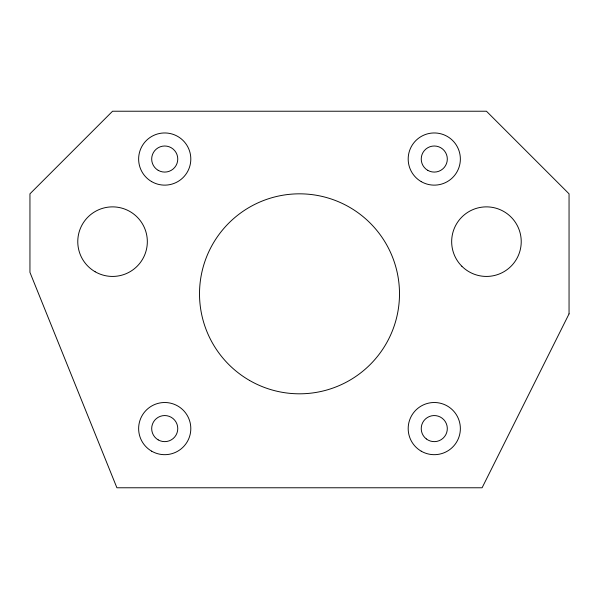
<?xml version="1.0" encoding="UTF-8"?>
<svg xmlns="http://www.w3.org/2000/svg" width="599" height="599" viewBox="0 0 599 599"><rect width="100%" height="100%" fill="white"/><g stroke="black" fill="none" stroke-linecap="round" stroke-linejoin="round"><path stroke-width="0.9" d="M569.05 313.876L482.098 487.773L116.902 487.773L29.95 272.373L29.95 193.829L112.552 111.227L486.448 111.227L569.05 193.829L569.05 313.876M427.753 170.341A13.043 13.043 0 0 0 447.318 159.049A13.043 13.043 0 0 0 427.753 147.751A13.043 13.043 0 0 0 427.753 170.341M426.293 438.917A13.043 13.043 0 0 0 447.198 430.344A13.043 13.043 0 0 0 429.326 416.53A13.043 13.043 0 0 0 426.293 438.917M158.203 439.891A13.043 13.043 0 0 0 177.768 428.599A13.043 13.043 0 0 0 158.203 417.301A13.043 13.043 0 0 0 158.203 439.891M158.203 170.341A13.043 13.043 0 0 0 177.768 159.049A13.043 13.043 0 0 0 158.203 147.751A13.043 13.043 0 0 0 158.203 170.341M249.506 380.417A99.996 99.996 0 0 0 399.496 293.824A99.996 99.996 0 0 0 249.506 207.224A99.996 99.996 0 0 0 249.506 380.417M421.232 451.189A26.086 26.086 0 0 0 460.361 428.599A26.086 26.086 0 0 0 421.232 406.002A26.086 26.086 0 0 0 421.232 451.189M151.682 451.189A26.086 26.086 0 0 0 190.811 428.599A26.086 26.086 0 0 0 151.682 406.002A26.086 26.086 0 0 0 151.682 451.189M151.682 181.639A26.086 26.086 0 0 0 190.811 159.049A26.086 26.086 0 0 0 151.682 136.452A26.086 26.086 0 0 0 151.682 181.639M421.232 181.639A26.086 26.086 0 0 0 460.361 159.049A26.086 26.086 0 0 0 421.232 136.452A26.086 26.086 0 0 0 421.232 181.639M461.851 266.241A34.779 34.779 0 0 0 520.044 250.652A34.779 34.779 0 0 0 477.44 208.055A34.779 34.779 0 0 0 461.851 266.241M95.166 271.774A34.779 34.779 0 0 0 147.332 241.652A34.779 34.779 0 0 0 95.166 211.529A34.779 34.779 0 0 0 95.166 271.774"/></g></svg>
